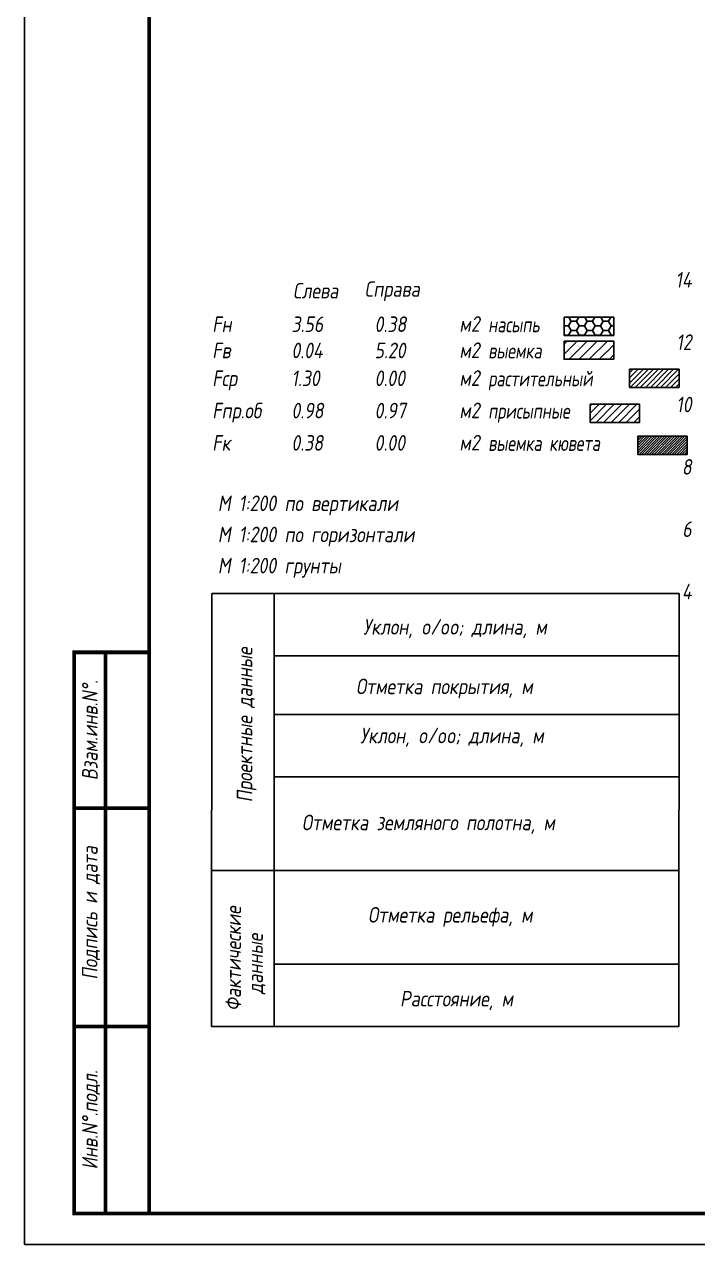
# Model space of a CAD drawing. Extents: x -717 to 1451, y -133302 to 233.
# Drawn here: x -30.1 to 78, y -98304.4 to -98108.7 of the extents above; entities that cross this region are included whole.
import ezdxf
from ezdxf.enums import TextEntityAlignment as Align

# ---------------------------------------------------------------- set-up
doc = ezdxf.new("R2010")
doc.units = 0
for name, color, linetype in [('Зарамочное оформление', 7, 'Continuous'), ('Линейка абсолютных высот', 7, 'Continuous'), ('Объем выемки', 7, 'Continuous'), ('Объем кюветов', 7, 'Continuous'), ('Объем насыпи', 7, 'Continuous'), ('Объем присыпных обочин', 7, 'Continuous'), ('Объем срезки растительного слоя', 7, 'Continuous'), ('Объём_2650', 7, 'Continuous'), ('Таблица', 7, 'Continuous')]:
    doc.layers.add(name, color=color, linetype=linetype)
for name, color, linetype, true_color in [('Объём_2563', 7, 'Continuous', 0xff8000), ('Объём_2570', 7, 'Continuous', 0x80ff00), ('Объём_2600', 7, 'Continuous', 0x808000), ('Объём_2620', 2, 'Continuous', 0xffff00)]:
    doc.layers.add(name, color=color, linetype=linetype, true_color=true_color)
doc.styles.add('М', font='romand.shx', dxfattribs={"width": 0.8, "oblique": 10, "height": 2.5})

# ---------------------------------------------------------------- blocks, each defined once
blk = doc.blocks.new('условные обозначения')
at = {"layer": 'Объём_2563'}
h = blk.add_hatch(dxfattribs=at)
h.set_pattern_fill('ANSI31', color=256, scale=0.3)
h.set_pattern_definition([(45, (-34.5, -100.5), (-0.673519, 0.673519), [])])
h.paths.add_polyline_path([(18.26, 7.53), (27.08, 7.53), (27.08, 4.62), (18.26, 4.62)])
at = {"layer": 'Объём_2570'}
h = blk.add_hatch(dxfattribs=at)
h.set_pattern_fill('ANSI31', color=3, scale=0.2)
h.set_pattern_definition([(45, (-32.9034, -100.5), (-0.4490128, 0.4490128), [])])
h.paths.add_polyline_path([(25.29, 13.16), (34.12, 13.16), (34.12, 10.25), (25.29, 10.25)])
at = {"layer": 'Объём_2600'}
h = blk.add_hatch(dxfattribs=at)
h.set_pattern_fill('ANSI31', color=6, scale=0.4)
h.set_pattern_definition([(45, (-34.5, -100.5), (-0.898026, 0.898026), [])])
h.paths.add_polyline_path([(13.63, 17.67), (22.46, 17.67), (22.46, 14.76), (13.63, 14.76)])
at = {"layer": 'Объём_2620'}
h = blk.add_hatch(dxfattribs=at)
h.set_pattern_fill('ANSI31', color=2, scale=0.1)
h.set_pattern_definition([(45, (-33.755, -100.5), (-0.2245064, 0.2245064), [])])
h.paths.add_polyline_path([(26.75, 2.41), (35.57, 2.41), (35.57, -0.5), (26.75, -0.5)])
at = {"layer": 'Объём_2650'}
h = blk.add_hatch(dxfattribs=at)
h.set_pattern_fill('HONEY', color=5, scale=0.3)
h.set_pattern_definition([(0, (-34.5, -100.5), (1.42875, 0.824889), [0.9525, -1.905]), (120, (-34.5, -100.5), (-1.42875, 0.824889), [0.9525, -1.905]), (60, (-34.5, -100.5), (3e-09, 1.6497784), [-1.905, 0.9525])])
h.paths.add_polyline_path([(13.63, 21.49), (22.46, 21.49), (22.46, 18.58), (13.63, 18.58)])
at = {"layer": 'Объём_2563'}
blk.add_lwpolyline([(18.26, 7.53), (27.08, 7.53), (27.08, 4.62), (18.26, 4.62)], close=True, dxfattribs=at)
at = {"layer": 'Объём_2620', "color": 2}
blk.add_lwpolyline([(26.75, 2.41), (35.57, 2.41), (35.57, -0.5), (26.75, -0.5)], close=True, dxfattribs=at)
at = {"layer": 'Объём_2650', "color": 5}
blk.add_lwpolyline([(13.63, 21.49), (22.46, 21.49), (22.46, 18.58), (13.63, 18.58)], close=True, dxfattribs=at)
at = {"layer": 'Объём_2650', "color": 6}
blk.add_lwpolyline([(13.63, 17.67), (22.46, 17.67), (22.46, 14.76), (13.63, 14.76)], close=True, dxfattribs=at)
at = {"layer": 'Объём_2650', "color": 3}
blk.add_lwpolyline([(25.29, 13.16), (34.12, 13.16), (34.12, 10.25), (25.29, 10.25)], close=True, dxfattribs=at)
at = {"layer": 'Объем насыпи', "color": 1, "style": 'М', "oblique": 10, "width": 0.8}
for s, p in [('насыпь', (0.09, 19.09)), ('выемка', (0.09, 14.89)), ('растительный', (0.09, 10.42)), ('присыпные', (0.09, 5.24)), ('выемка кювета', (0.09, 0.06))]:
    blk.add_text(s, height=2.5, dxfattribs=at).set_placement(p)

msp = doc.modelspace()

# ---------------------------------------------------------------- linework, layer by layer
at = {"layer": 'Таблица', "linetype": 'Continuous', "flags": 128}
for points in [[(0, -98200), (-0.054, -98269.421)], [(75, -98200), (0, -98200)], [(10, -98200), (10, -98269.421)], [(74.946, -98269.421), (75, -98200)], [(10, -98210), (75, -98210)], [(10, -98219.421), (75, -98219.421)], [(9.946, -98229.421), (74.946, -98229.421)], [(-0.054, -98244.421), (74.946, -98244.421)], [(9.946, -98259.421), (74.946, -98259.421)], [(-0.054, -98269.421), (74.946, -98269.421)]]:
    msp.add_lwpolyline(points, dxfattribs=at)

# ---------------------------------------------------------------- block references
at = {"layer": 'Объём_2570', "xscale": 0.9}
msp.add_blockref('условные обозначения', (44.274, -98177.178), dxfattribs=at)

# ---------------------------------------------------------------- texts
at = {"style": 'М', "oblique": 10, "width": 0.8}
msp.add_text('М 1:200 грунты', height=2.5, dxfattribs=at).set_placement((0.973, -98196.769))
at = {"layer": 'Линейка абсолютных высот', "style": 'М', "oblique": 10, "width": 0.8}
for s, p in [('14', (77, -98149.679)), ('12', (77, -98159.679)), ('10', (77, -98169.679)), ('8', (77, -98179.679)), ('6', (77, -98189.679)), ('4', (77, -98199.679))]:
    msp.add_text(s, height=2.5, dxfattribs=at).set_placement(p, align=Align.MIDDLE_RIGHT)
at = {"layer": 'Объем выемки', "style": 'М', "oblique": 10, "width": 0.8}
for s, p in [('Fв', (0.085, -98162.256)), ('0.04', (12.785, -98162.256)), ('5.20', (26.126, -98162.256)), ('м2', (39.731, -98162.222))]:
    msp.add_text(s, height=2.5, dxfattribs=at).set_placement(p)
at = {"layer": 'Объем кюветов', "style": 'М', "oblique": 10, "width": 0.8}
for s, p in [('Fк', (0.085, -98177.081)), ('0.38', (12.785, -98177.081)), ('0.00', (26.126, -98177.081)), ('м2', (39.731, -98177.047))]:
    msp.add_text(s, height=2.5, dxfattribs=at).set_placement(p)
at = {"layer": 'Объем насыпи', "style": 'М', "oblique": 10, "width": 0.8}
for s, p in [('Слева', (13.029, -98152.67)), ('Справа', (24.522, -98152.403)), ('Fн', (0.085, -98158.051)), ('3.56', (12.785, -98158.051)), ('0.38', (26.126, -98158.051)), ('м2', (39.731, -98158.017))]:
    msp.add_text(s, height=2.5, dxfattribs=at).set_placement(p)
at = {"layer": 'Объем присыпных обочин', "style": 'М', "oblique": 10, "width": 0.8}
for s, p in [('Fпр.об', (0.085, -98171.902)), ('0.98', (12.785, -98171.902)), ('0.97', (26.126, -98171.902)), ('м2', (39.731, -98171.869))]:
    msp.add_text(s, height=2.5, dxfattribs=at).set_placement(p)
at = {"layer": 'Объем срезки растительного слоя', "style": 'М', "oblique": 10, "width": 0.8}
for s, p in [('м2', (39.731, -98166.69)), ('Fср', (0.085, -98166.724)), ('1.30', (12.785, -98166.724)), ('0.00', (26.126, -98166.724))]:
    msp.add_text(s, height=2.5, dxfattribs=at).set_placement(p)
at = {"layer": 'Таблица', "style": 'М', "oblique": 10, "width": 0.8}
for s, p in [('М 1:200 по вертикали', (0.973, -98186.769)), ('М 1:200 по горизонтали', (0.973, -98191.769)), ('Уклон, o/oo; длина, м', (24.315, -98206.584)), ('Отметка покрытия, м', (23.148, -98216.139)), ('Уклон, o/oo; длина, м', (23.824, -98224.017)), ('Отметка земляного полотна, м', (14.462, -98237.965)), ('Отметка рельефа, м', (25.077, -98252.777)), ('Расстояние, м', (30.202, -98266.23))]:
    msp.add_text(s, height=2.5, dxfattribs=at).set_placement(p)
for s, p in [('Проектные данные ', (6.519, -98233.49)), ('Фактические ', (4.698, -98266.944)), ('данные', (8.204, -98264.239))]:
    msp.add_text(s, height=2.5, rotation=90, dxfattribs=at).set_placement(p)

# ---------------------------------------------------------------- wipeouts: each hides what was drawn before it
msp.add_wipeout([(-10.054, -98209.421), (-22.054, -98209.421), (-22.054, -98299.421), (-10.054, -98299.421)]).dxf.layer = 'Зарамочное оформление'

# ---------------------------------------------------------------- next in the draw order: linework, layer by layer
at = {"flags": 128}
msp.add_lwpolyline([(-30.054, -98304.421), (389.946, -98304.421), (389.946, -98007.421), (-30.054, -98007.421)], close=True, dxfattribs=at)
at = {"const_width": 0.6, "flags": 128}
msp.add_lwpolyline([(-10.054, -98299.421), (384.946, -98299.421), (384.946, -98012.421), (-10.054, -98012.421)], close=True, dxfattribs=at)
at = {"layer": 'Зарамочное оформление', "linetype": 'Continuous', "lineweight": -3, "const_width": 0.6, "flags": 128}
for points in [[(-10.054, -98299.421), (-22.054, -98299.421), (-22.054, -98209.421), (-10.054, -98209.421)], [(-17.054, -98299.421), (-17.054, -98209.421)], [(-22.054, -98234.421), (-10.054, -98234.421)], [(-22.054, -98269.421), (-10.054, -98269.421)]]:
    msp.add_lwpolyline(points, dxfattribs=at)

# ---------------------------------------------------------------- next in the draw order: texts
at = {"layer": 'Зарамочное оформление', "lineweight": 15, "style": 'М', "oblique": 10, "width": 0.8}
for s, p in [('Взам.инв.N%%d.', (-19.554, -98221.921)), ('Подпись и дата', (-19.572, -98251.227)), ('Инв.N%%d.подл.', (-19.554, -98284.421))]:
    msp.add_text(s, height=2.5, rotation=90, dxfattribs=at).set_placement(p, align=Align.MIDDLE_CENTER)

doc.saveas('drawing.dxf')
